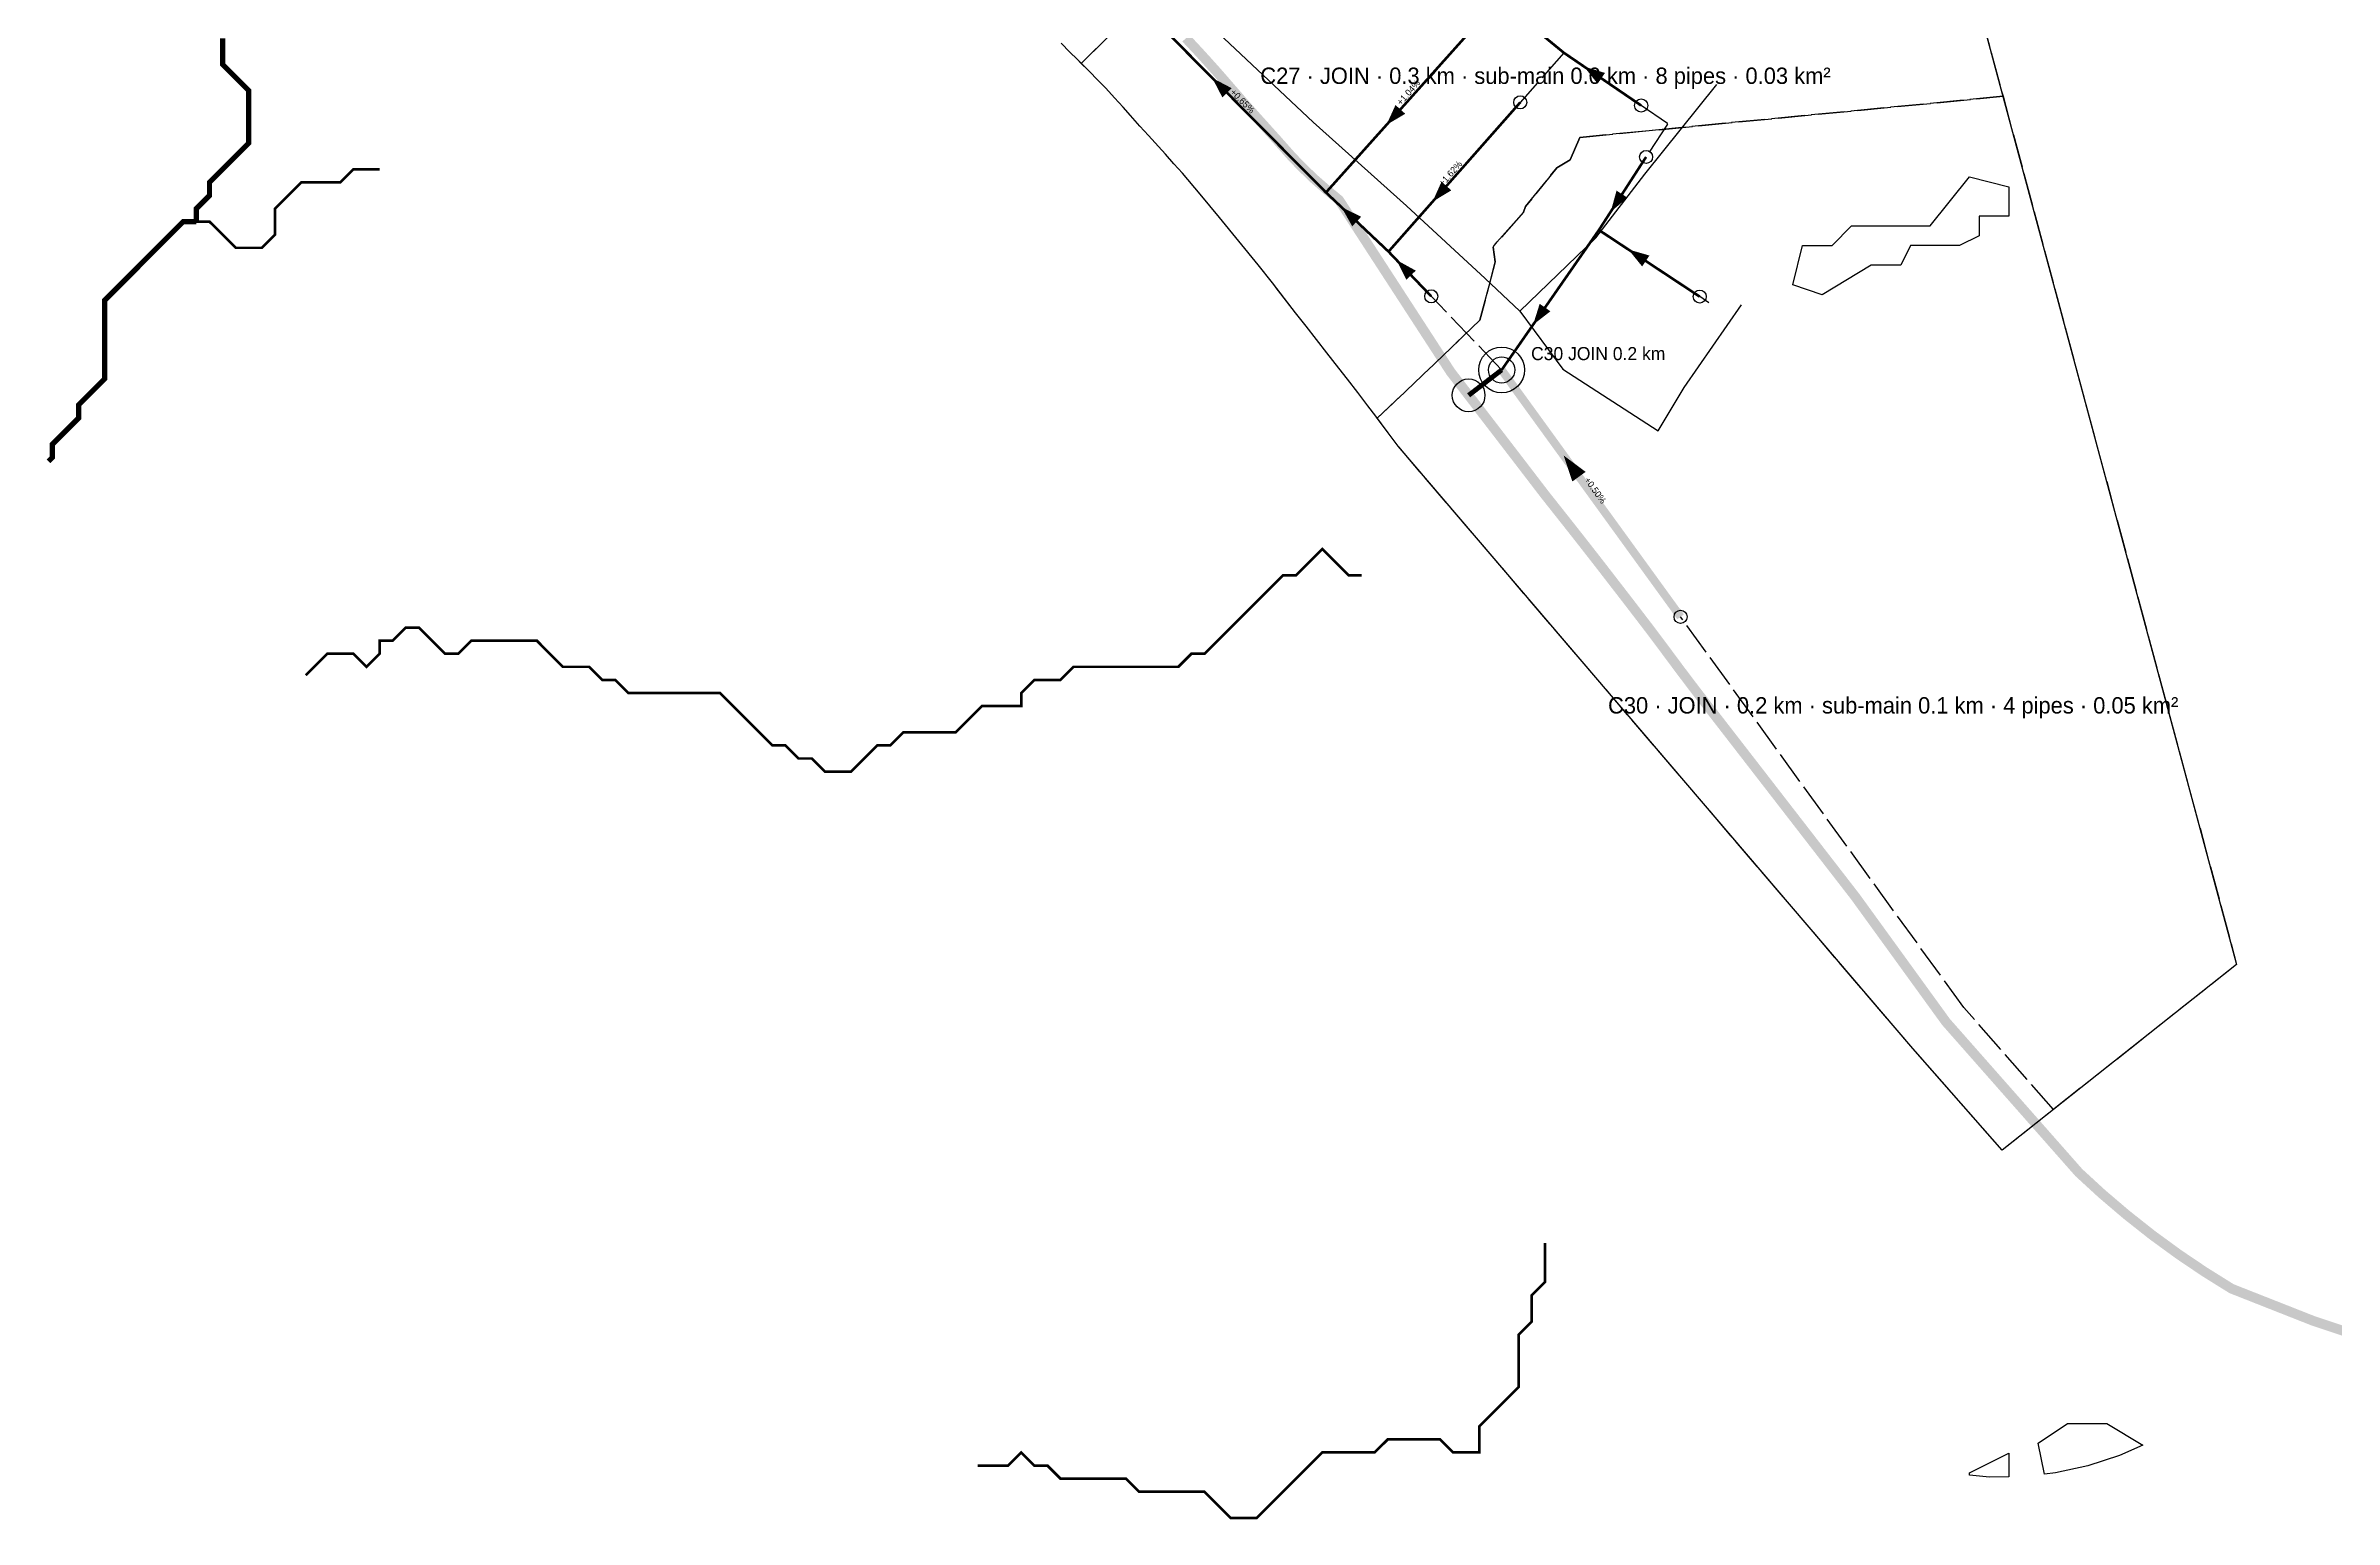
# Model space of a CAD drawing. Header units: metres. Extents: x 442821 to 452274, y 2561971 to 2571293.
# Drawn here: x 450794 to 451493, y 2566624 to 2567074 of the extents above; entities that cross this region are included whole.
import ezdxf
from ezdxf.enums import TextEntityAlignment as Align

# ---------------------------------------------------------------- set-up
doc = ezdxf.new("R2010")
doc.units = ezdxf.units.M
doc.header["$LTSCALE"] = 8
doc.linetypes.add('DASHED', pattern=[1.524, 1.27, -0.254])
for name, color, linetype in [('A_ARROWS', 7, 'Continuous'), ('A_BRANCH', 7, 'Continuous'), ('A_BUILT_2006', 252, 'Continuous'), ('A_CATCH_LABEL', 7, 'Continuous'), ('A_CATCHMENTS', 7, 'Continuous'), ('A_ENVELOPE', 3, 'Continuous'), ('A_GRADIENT', 8, 'Continuous'), ('A_HEAD_GAP', 8, 'Continuous'), ('A_HEADS', 8, 'Continuous'), ('A_JOIN_LINK', 6, 'Continuous'), ('A_LATERAL', 7, 'Continuous'), ('A_MAIN_PIPE', 5, 'Continuous'), ('A_OUTLET_LABEL', 7, 'Continuous'), ('A_OUTLETS', 7, 'Continuous'), ('A_STREAMS', 5, 'Continuous'), ('A_SUBMAIN', 7, 'Continuous'), ('A_WADI', 4, 'Continuous')]:
    doc.layers.add(name, color=color, linetype=linetype)

msp = doc.modelspace()

# ---------------------------------------------------------------- linework, layer by layer
at = {"layer": 'A_ARROWS', "color": 2}
for points in [[(451264.02, 2567067.74), (451270.43, 2567065.78), (451268.18, 2567062.48)], [(451150.42, 2567064.25), (451156.35, 2567061.12), (451153.51, 2567058.3)], [(451203.63, 2567049.87), (451206.41, 2567055.97), (451209.39, 2567053.3)], [(451217.74, 2567026.43), (451220.48, 2567032.55), (451223.47, 2567029.9)], [(451189.91, 2567024.77), (451195.93, 2567021.83), (451193.19, 2567018.92)], [(451206.74, 2567008.61), (451212.61, 2567005.36), (451209.72, 2567002.6)]]:
    msp.add_solid(points, dxfattribs=at)
at = {"layer": 'A_ARROWS', "color": 1}
for points in [[(451272.17, 2567023.34), (451273.96, 2567029.81), (451277.32, 2567027.64)], [(451277.56, 2567011.84), (451284, 2567009.98), (451281.79, 2567006.64)], [(451248.46, 2566988.83), (451250.47, 2566995.23), (451253.75, 2566992.94)], [(451257.79, 2566948.88), (451264.51, 2566943.87), (451260.46, 2566940.93)]]:
    msp.add_solid(points, dxfattribs=at)
at = {"layer": 'A_BRANCH', "color": 2, "const_width": 0.8}
for points in [[(451281.47, 2567055.83), (451257.89, 2567071.92)], [(451244.54, 2567056.79), (451204.28, 2567011.18)], [(451217.34, 2566997.51), (451204.28, 2567011.18)]]:
    msp.add_lwpolyline(points, dxfattribs=at)
at = {"layer": 'A_BUILT_2006', "color": 252}
for points in [[(451152.36, 2567077.93), (451181.22, 2567050.72)], [(451282.62, 2567034.84), (451304.65, 2567062.24)], [(451181.22, 2567050.72), (451209.79, 2567025.15)], [(451267.62, 2567015.43), (451282.62, 2567034.84)], [(451209.79, 2567025.15), (451233.8, 2567003)], [(451244.37, 2566992.93), (451267.62, 2567015.43)], [(451233.8, 2567003), (451244.37, 2566992.93)], [(451244.37, 2566992.93), (451257.52, 2566975.25)], [(451294.67, 2566969.61), (451312.17, 2566994.9)], [(451257.52, 2566975.25), (451286.69, 2566956.38)], [(451286.69, 2566956.38), (451294.67, 2566969.61)]]:
    msp.add_lwpolyline(points, dxfattribs=at)
at = {"layer": 'A_CATCHMENTS', "color": 2, "linetype": 'DASHED'}
msp.add_lwpolyline([(451363.1, 2567166.2), (451392.05, 2567058.63), (451262.74, 2567046.08), (451259.78, 2567039.27), (451255.73, 2567036.77), (451246.15, 2567024.94), (451245.52, 2567023.23), (451236.54, 2567013.14), (451236.27, 2567012.49), (451236.91, 2567008.07), (451232.21, 2566990.19), (451232.21, 2566990.19), (451200.86, 2566960.24), (451200.36, 2566960.9), (451197.99, 2566964.02), (451194.86, 2566968.09), (451191.71, 2566972.16), (451189.09, 2566975.52), (451185.39, 2566980.28), (451182.23, 2566984.35), (451179.07, 2566988.41), (451175.9, 2566992.48), (451168.79, 2567001.67), (451164.43, 2567007.16), (451158.57, 2567014.39), (451152.65, 2567021.57), (451146.7, 2567028.73), (451141.36, 2567035.11), (451138.73, 2567038.04), (451136.14, 2567040.92), (451134.01, 2567043.27), (451130.94, 2567046.68), (451128.34, 2567049.55), (451125.41, 2567052.79), (451123.15, 2567055.31), (451120.53, 2567058.2), (451117.87, 2567061.08), (451115.89, 2567063.15), (451112.38, 2567066.68), (451110.35, 2567068.7), (451136.19, 2567093.99)], dxfattribs=at)
at = {"layer": 'A_CATCHMENTS', "color": 1, "linetype": 'DASHED'}
msp.add_lwpolyline([(451136.19, 2567093.99), (451110.35, 2567068.7), (451109.1, 2567069.94), (451106.91, 2567072.14), (451104.21, 2567074.9)], dxfattribs=at)
msp.add_lwpolyline([(451232.21, 2566990.19), (451236.91, 2567008.07), (451236.27, 2567012.49), (451236.54, 2567013.14), (451245.52, 2567023.23), (451246.15, 2567024.94), (451255.73, 2567036.77), (451259.78, 2567039.27), (451262.74, 2567046.08), (451392.05, 2567058.63), (451463.44, 2566793.35), (451391.82, 2566736.62), (451364.47, 2566767.64), (451207.21, 2566951.69), (451204.16, 2566955.82), (451200.86, 2566960.24), (451232.21, 2566990.19)], close=True, dxfattribs=at)
at = {"layer": 'A_ENVELOPE', "color": 3}
msp.add_lwpolyline([(451207.65, 2567743.81), (451463.44, 2566793.35), (451391.82, 2566736.62), (451364.47, 2566767.64), (451207.21, 2566951.69), (451204.16, 2566955.82), (451200.36, 2566960.9), (451197.99, 2566964.02), (451194.86, 2566968.09), (451191.71, 2566972.16), (451189.09, 2566975.52), (451185.39, 2566980.28), (451182.23, 2566984.35), (451179.07, 2566988.41), (451175.9, 2566992.48), (451168.79, 2567001.67), (451164.43, 2567007.16), (451158.57, 2567014.39), (451152.65, 2567021.57), (451146.7, 2567028.73), (451141.36, 2567035.11), (451138.73, 2567038.04), (451136.14, 2567040.92), (451134.01, 2567043.27), (451130.94, 2567046.68), (451128.34, 2567049.55), (451125.41, 2567052.79), (451123.15, 2567055.31), (451120.53, 2567058.2), (451117.87, 2567061.08), (451115.89, 2567063.15), (451112.38, 2567066.68), (451109.1, 2567069.94), (451106.91, 2567072.14), (451104.21, 2567074.9)], dxfattribs=at)
at = {"layer": 'A_HEAD_GAP', "color": 8, "linetype": 'DASHED'}
for points in [[(451257.89, 2567071.92), (451244.54, 2567056.79)], [(451289.48, 2567050.15), (451289.58, 2567050.3), (451281.47, 2567055.83)], [(451289.48, 2567050.15), (451282.99, 2567040.1)], [(451238.85, 2566975.01), (451217.34, 2566997.51)], [(451302.2, 2566995.55), (451299.37, 2566997.42)], [(451407.51, 2566749.05), (451380.1, 2566780.15), (451293.53, 2566899.57)]]:
    msp.add_lwpolyline(points, dxfattribs=at)
at = {"layer": 'A_HEADS', "color": 2}
for centre in [(451244.54, 2567056.79), (451281.47, 2567055.83), (451217.34, 2566997.51)]:
    msp.add_circle(centre, 2, dxfattribs=at)
at = {"layer": 'A_HEADS', "color": 1}
for centre in [(451282.99, 2567040.1), (451299.37, 2566997.42), (451293.53, 2566899.57)]:
    msp.add_circle(centre, 2, dxfattribs=at)
at = {"layer": 'A_JOIN_LINK', "color": 6, "const_width": 1.5}
msp.add_lwpolyline([(451238.85, 2566975.01), (451228.76, 2566967.26)], dxfattribs=at)
at = {"layer": 'A_JOIN_LINK', "color": 6}
msp.add_circle((451228.76, 2566967.26), 5, dxfattribs=at)
at = {"layer": 'A_LATERAL', "color": 2, "const_width": 0.8}
for points in [[(451237.99, 2567088.24), (451185.17, 2567029.25)], [(451257.89, 2567071.92), (451237.99, 2567088.24)], [(451185.17, 2567029.25), (451131.96, 2567082.85)], [(451204.28, 2567011.18), (451185.17, 2567029.25)]]:
    msp.add_lwpolyline(points, dxfattribs=at)
at = {"layer": 'A_LATERAL', "color": 1, "const_width": 0.8}
for points in [[(451282.99, 2567040.1), (451268.57, 2567017.77)], [(451268.57, 2567017.77), (451238.85, 2566975.01)], [(451299.37, 2566997.42), (451268.57, 2567017.77)]]:
    msp.add_lwpolyline(points, dxfattribs=at)
at = {"layer": 'A_MAIN_PIPE', "color": 5, "const_width": 3}
msp.add_lwpolyline([(451505.85, 2566678.08), (451486.99, 2566684.36), (451461.9, 2566694.25), (451453.66, 2566699.39), (451445.8, 2566704.69), (451437.71, 2566710.59), (451429.86, 2566716.79), (451422.24, 2566723.28), (451415.2, 2566729.75), (451374.63, 2566775.77), (451346.93, 2566814.01), (451300.2, 2566874.37), (451297.05, 2566878.48), (451293.33, 2566883.4), (451290.31, 2566887.46), (451287.14, 2566891.73), (451283.45, 2566896.62), (451279.97, 2566901.16), (451277.5, 2566904.38), (451273.03, 2566910.16), (451269.55, 2566914.67), (451266.2, 2566918.97), (451262.54, 2566923.65), (451259.01, 2566928.13), (451255.48, 2566932.59), (451252.01, 2566936.97), (451244.91, 2566946.24), (451239.49, 2566953.3), (451234.08, 2566960.34), (451226.21, 2566970.59), (451223.26, 2566974.43), (451189.15, 2567026.96), (451185.61, 2567029.87), (451181.57, 2567033.39), (451177.55, 2567037.26), (451174.58, 2567040.37), (451170.08, 2567045.44), (451167.36, 2567048.45), (451164.67, 2567051.44), (451162, 2567054.43), (451159.27, 2567057.53), (451156.72, 2567060.46), (451154.06, 2567063.52), (451151.57, 2567066.37), (451148.64, 2567069.64), (451145.87, 2567072.67), (451142.38, 2567076.4)], dxfattribs=at)
at = {"layer": 'A_OUTLETS', "color": 5}
for radius in [7, 4]:
    msp.add_circle((451238.85, 2566975.01), radius, dxfattribs=at)
at = {"layer": 'A_STREAMS', "color": 5}
for points, const_width in [([(450848.01, 2567076.35), (450848.01, 2567072.35), (450848.01, 2567068.35), (450852.01, 2567064.35), (450856.01, 2567060.34), (450856.01, 2567056.34), (450856.01, 2567052.34), (450856.01, 2567048.34), (450856.01, 2567044.34), (450852.01, 2567040.34), (450848.01, 2567036.34), (450844.01, 2567032.33), (450844.01, 2567028.33), (450840.01, 2567024.33), (450840.01, 2567020.33)], 1.6), ([(450896.01, 2567036.34), (450892.01, 2567036.34), (450888.01, 2567036.34), (450884.01, 2567032.33), (450880.01, 2567032.33), (450876.01, 2567032.33), (450872.01, 2567032.33), (450868.01, 2567028.33), (450864.01, 2567024.33), (450864.01, 2567020.33), (450864.01, 2567016.33), (450860.01, 2567012.33), (450856.01, 2567012.33), (450852.01, 2567012.33), (450848.01, 2567016.33), (450844.01, 2567020.33), (450840.01, 2567020.33)], 0.8), ([(450840.01, 2567020.33), (450836, 2567020.33), (450832, 2567016.33), (450828, 2567012.33), (450824, 2567008.33), (450820, 2567004.32), (450816, 2567000.32), (450812, 2566996.32), (450812, 2566992.32), (450812, 2566988.32), (450812, 2566984.32), (450812, 2566980.32), (450812, 2566976.32), (450812, 2566972.31), (450808, 2566968.31), (450804, 2566964.31), (450804, 2566960.31), (450800, 2566956.31), (450796, 2566952.31), (450796, 2566948.31), (450794.78, 2566947.08)], 1.6), ([(451196.05, 2566912.29), (451192.05, 2566912.29), (451188.05, 2566916.29), (451184.05, 2566920.3), (451180.05, 2566916.29), (451176.05, 2566912.29), (451172.05, 2566912.29), (451168.05, 2566908.29), (451164.05, 2566904.29), (451160.05, 2566900.29), (451156.05, 2566896.29), (451152.05, 2566892.29), (451148.05, 2566888.28), (451144.05, 2566888.28), (451140.05, 2566884.28), (451136.05, 2566884.28), (451132.05, 2566884.28), (451128.04, 2566884.28), (451124.04, 2566884.28), (451120.04, 2566884.28), (451116.04, 2566884.28), (451112.04, 2566884.28), (451108.04, 2566884.28), (451104.04, 2566880.28), (451100.04, 2566880.28), (451096.04, 2566880.28), (451092.04, 2566876.28), (451092.04, 2566872.28), (451088.04, 2566872.28), (451084.04, 2566872.28), (451080.04, 2566872.28), (451076.04, 2566868.28), (451072.04, 2566864.28), (451068.04, 2566864.28), (451064.04, 2566864.28), (451060.04, 2566864.28), (451056.04, 2566864.28), (451052.03, 2566860.27), (451048.03, 2566860.27), (451044.03, 2566856.27), (451040.03, 2566852.27), (451036.03, 2566852.27), (451032.03, 2566852.27), (451028.03, 2566856.27), (451024.03, 2566856.27), (451020.03, 2566860.27), (451016.03, 2566860.27), (451012.03, 2566864.28), (451008.03, 2566868.28), (451004.03, 2566872.28), (451000.03, 2566876.28), (450996.03, 2566876.28), (450992.03, 2566876.28), (450988.03, 2566876.28), (450984.03, 2566876.28), (450980.02, 2566876.28), (450976.02, 2566876.28), (450972.02, 2566876.28), (450968.02, 2566880.28), (450964.02, 2566880.28), (450960.02, 2566884.28), (450956.02, 2566884.28), (450952.02, 2566884.28), (450948.02, 2566888.28), (450944.02, 2566892.29), (450940.02, 2566892.29), (450936.02, 2566892.29), (450932.02, 2566892.29), (450928.02, 2566892.29), (450924.02, 2566892.29), (450920.02, 2566888.28), (450916.02, 2566888.28), (450912.02, 2566892.29), (450908.01, 2566896.29), (450904.01, 2566896.29), (450900.01, 2566892.29), (450896.01, 2566892.29), (450896.01, 2566888.28), (450892.01, 2566884.28), (450888.01, 2566888.28), (450884.01, 2566888.28), (450880.01, 2566888.28), (450876.01, 2566884.28), (450873.43, 2566881.7)], 0.8), ([(451252.06, 2566708.22), (451252.06, 2566704.22), (451252.06, 2566700.22), (451252.06, 2566696.22), (451248.06, 2566692.22), (451248.06, 2566688.21), (451248.06, 2566684.21), (451244.06, 2566680.21), (451244.06, 2566676.21), (451244.06, 2566672.21), (451244.06, 2566668.21), (451244.06, 2566664.21), (451240.06, 2566660.2), (451236.06, 2566656.2), (451232.06, 2566652.2), (451232.06, 2566648.2), (451232.06, 2566644.2), (451228.06, 2566644.2), (451224.06, 2566644.2), (451220.06, 2566648.2), (451216.06, 2566648.2), (451212.06, 2566648.2), (451208.06, 2566648.2), (451204.06, 2566648.2), (451200.05, 2566644.2), (451196.05, 2566644.2), (451192.05, 2566644.2), (451188.05, 2566644.2), (451184.05, 2566644.2), (451180.05, 2566640.2), (451176.05, 2566636.2), (451172.05, 2566632.2), (451168.05, 2566628.19), (451164.05, 2566624.19), (451160.05, 2566624.19), (451156.05, 2566624.19), (451152.05, 2566628.19), (451148.05, 2566632.2), (451144.05, 2566632.2), (451140.05, 2566632.2), (451136.05, 2566632.2), (451132.05, 2566632.2), (451128.04, 2566632.2), (451124.04, 2566636.2), (451120.04, 2566636.2), (451116.04, 2566636.2), (451112.04, 2566636.2), (451108.04, 2566636.2), (451104.04, 2566636.2), (451100.04, 2566640.2), (451096.04, 2566640.2), (451092.04, 2566644.2), (451088.04, 2566640.2), (451084.04, 2566640.2), (451080.04, 2566640.2), (451078.76, 2566640.2)], 0.8)]:
    msp.add_lwpolyline(points, dxfattribs=dict(at, const_width=const_width))
at = {"layer": 'A_SUBMAIN', "color": 1, "linetype": 'DASHED', "const_width": 2.5}
msp.add_lwpolyline([(451293.53, 2566899.57), (451238.85, 2566975.01)], dxfattribs=at)
at = {"layer": 'A_WADI', "color": 4}
for points in [[(451393.8, 2567031.01), (451393.8, 2567022.01), (451384.8, 2567022.01), (451384.8, 2567016.01), (451378.8, 2567013.01), (451363.8, 2567013.01), (451360.8, 2567007.01), (451351.8, 2567007.01), (451336.8, 2566998.01), (451327.8, 2567001.01), (451330.8, 2567013.01), (451339.8, 2567013.01), (451345.8, 2567019.01), (451369.8, 2567019.01), (451381.8, 2567034.01), (451393.8, 2567031.01)], [(451402.8, 2566647.01), (451411.8, 2566653.01), (451423.8, 2566653.01), (451434.79, 2566646.42), (451427.63, 2566643.25), (451418.01, 2566640.11), (451408.13, 2566637.96), (451404.69, 2566637.57), (451402.8, 2566647.01)], [(451381.8, 2566638.01), (451393.8, 2566644.01), (451393.8, 2566636.76), (451387.96, 2566636.69), (451381.8, 2566637.24), (451381.8, 2566638.01)]]:
    msp.add_lwpolyline(points, close=True, dxfattribs=at)

# ---------------------------------------------------------------- texts
at = {"layer": 'A_CATCH_LABEL', "color": 2}
msp.add_text('C27 · JOIN · 0.3 km · sub-main 0.0 km · 8 pipes · 0.03 km²', height=5, dxfattribs=at).set_placement((451252.24, 2567064.92), align=Align.MIDDLE_CENTER)
at = {"layer": 'A_CATCH_LABEL', "color": 1}
msp.add_text('C30 · JOIN · 0.2 km · sub-main 0.1 km · 4 pipes · 0.05 km²', height=5, dxfattribs=at).set_placement((451358.49, 2566872.52), align=Align.MIDDLE_CENTER)
at = {"layer": 'A_GRADIENT', "color": 2}
for s, rotation, p in [('+0.65%', 314.79346, (451158.56, 2567056.05)), ('+1.04%', 48.15646, (451211.58, 2567058.75)), ('+1.62%', 48.56649, (451224.41, 2567033.99))]:
    msp.add_text(s, height=2, rotation=rotation, dxfattribs=at).set_placement(p, align=Align.BOTTOM_CENTER)
at = {"layer": 'A_GRADIENT', "color": 1}
msp.add_text('+0.50%', height=2, rotation=305.93785, dxfattribs=at).set_placement((451266.19, 2566937.29), align=Align.BOTTOM_CENTER)
at = {"layer": 'A_OUTLET_LABEL', "color": 5}
msp.add_text('C30 JOIN 0.2 km', height=4, dxfattribs=at).set_placement((451247.85, 2566978.01))

doc.saveas('drawing.dxf')
